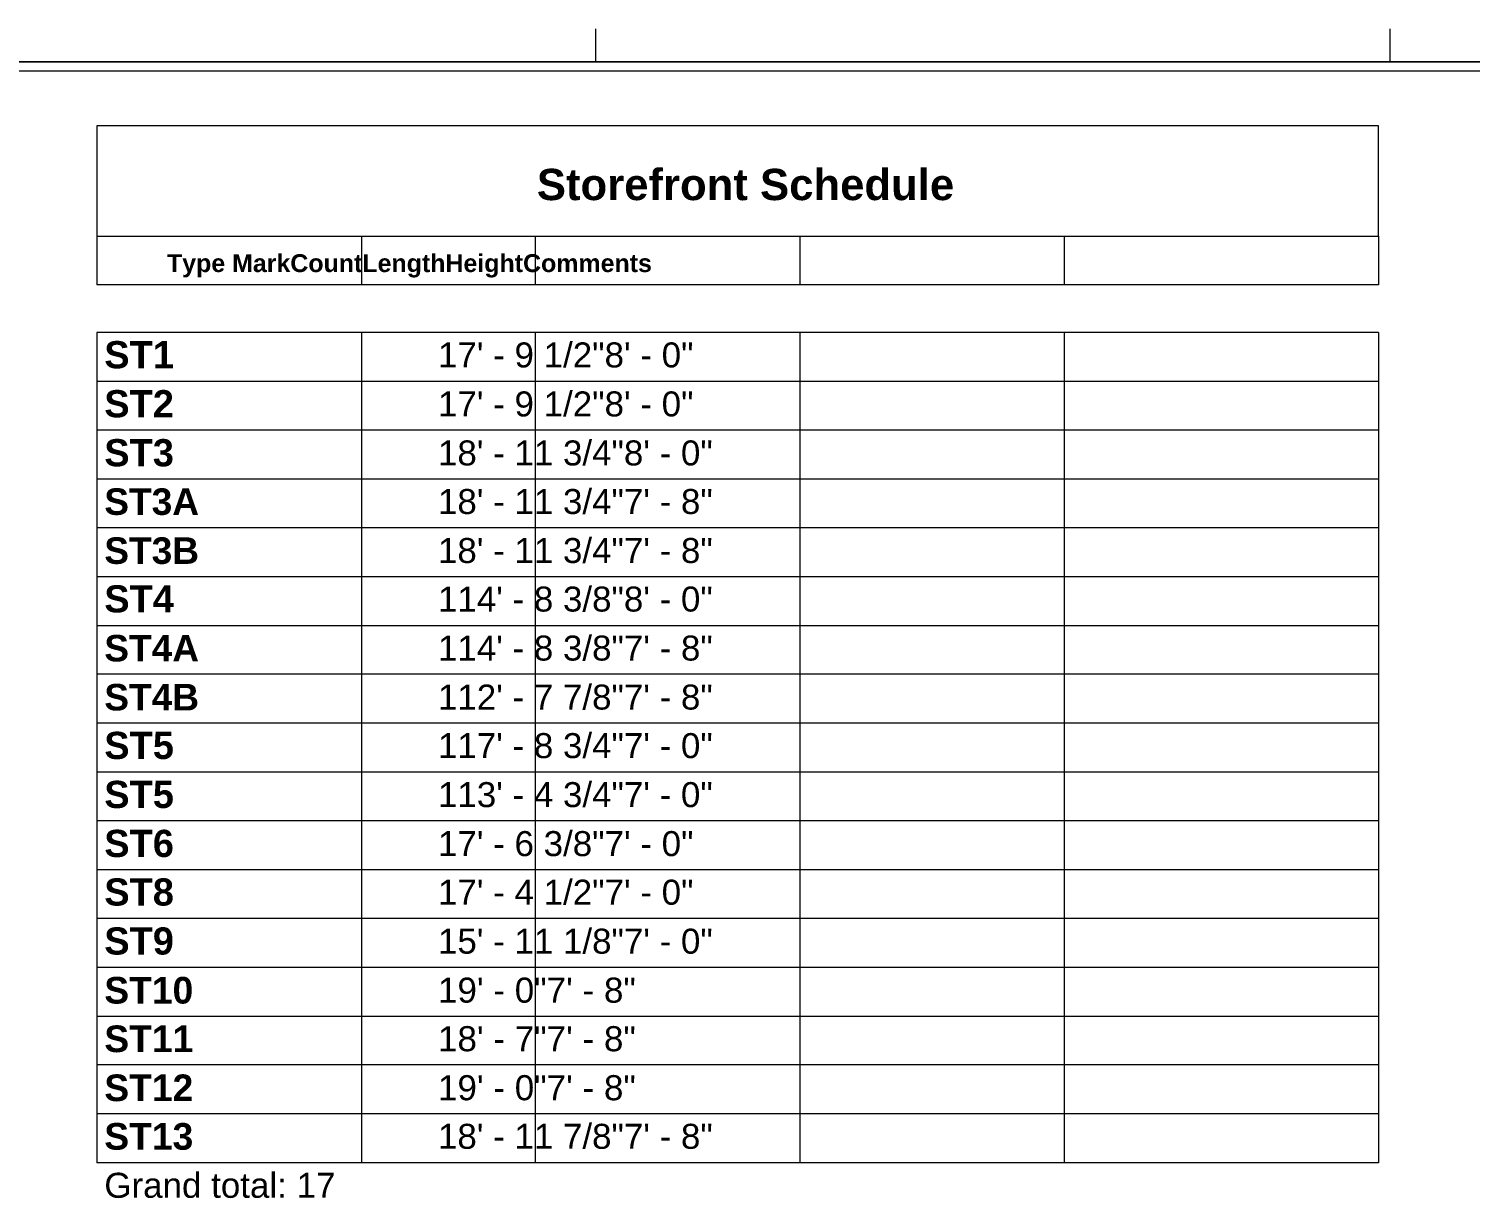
# Model space of a CAD drawing. Header units: inches. Extents: x -6061 to 13621, y -296 to 7483.
# Drawn here: x -5088.5 to -4826.9, y 626 to 838.1 of the extents above; entities that cross this region are included whole.
import ezdxf

# ---------------------------------------------------------------- set-up
doc = ezdxf.new("R2010")
doc.units = ezdxf.units.IN
doc.header["$MEASUREMENT"] = 0
doc.layers.get('0').update_dxf_attribs({"linetype": 'CONTINUOUS'})
doc.styles.add('Arial$001H0', font='arial.ttf')
doc.styles.add('Arial$101H0', font='arialbd.ttf')

msp = doc.modelspace()

# ---------------------------------------------------------------- linework, layer by layer
at = {"color": 8, "linetype": 'Continuous', "lineweight": 9, "true_color": 0x7f7f7f}
for p, q in [((-4985.56338, 832.10905), (-4985.56338, 838.11584)), ((-4841.48058, 832.10905), (-4841.48058, 838.11584)), ((-6000.06972, 832.10905), (-4553.39506, 832.10905))]:
    msp.add_line(p, q, dxfattribs=at)
at = {"color": 7, "linetype": 'Continuous', "lineweight": 9, "true_color": 0x000007}
for p, q in [((-4553.39506, 832.10905), (-5994.06293, 832.10905)), ((-5992.46112, 830.50724), (-4554.59642, 830.50724)), ((-5076.14574, 820.49593), (-5076.14574, 800.4733)), ((-4843.56293, 820.49593), (-5076.14574, 820.49593)), ((-4843.56293, 800.4733), (-4843.56293, 820.49593)), ((-5076.14574, 800.4733), (-5076.14574, 791.66335)), ((-5076.14574, 800.4733), (-4843.56293, 800.4733)), ((-5028.09144, 800.4733), (-5028.09144, 791.66335)), ((-4996.61587, 800.4733), (-4996.61587, 791.66335)), ((-4948.56157, 800.4733), (-4948.56157, 791.66335)), ((-4900.58737, 800.4733), (-4900.58737, 791.66335)), ((-4843.56293, 800.4733), (-4843.56293, 791.66335)), ((-5028.09144, 791.66335), (-5076.14574, 791.66335)), ((-4996.61587, 791.66335), (-5028.09144, 791.66335)), ((-4948.56157, 791.66335), (-4996.61587, 791.66335)), ((-4900.58737, 791.66335), (-4948.56157, 791.66335)), ((-4843.56293, 791.66335), (-4900.58737, 791.66335)), ((-5028.09144, 783.01357), (-5076.14574, 783.01357)), ((-5076.14574, 783.01357), (-5076.14574, 774.12353)), ((-4996.61587, 783.01357), (-5028.09144, 783.01357)), ((-5028.09144, 783.01357), (-5028.09144, 774.12353)), ((-4948.56157, 783.01357), (-4996.61587, 783.01357)), ((-4996.61587, 783.01357), (-4996.61587, 774.12353)), ((-4900.58737, 783.01357), (-4948.56157, 783.01357)), ((-4948.56157, 783.01357), (-4948.56157, 774.12353)), ((-4843.56293, 783.01357), (-4900.58737, 783.01357)), ((-4900.58737, 783.01357), (-4900.58737, 774.12353)), ((-4843.56293, 783.01357), (-4843.56293, 774.12353)), ((-5028.09144, 774.12353), (-5076.14574, 774.12353)), ((-5076.14574, 774.12353), (-5076.14574, 765.31357)), ((-4996.61587, 774.12353), (-5028.09144, 774.12353)), ((-5028.09144, 774.12353), (-5028.09144, 765.31357)), ((-4948.56157, 774.12353), (-4996.61587, 774.12353)), ((-4996.61587, 774.12353), (-4996.61587, 765.31357)), ((-4900.58737, 774.12353), (-4948.56157, 774.12353)), ((-4948.56157, 774.12353), (-4948.56157, 765.31357)), ((-4843.56293, 774.12353), (-4900.58737, 774.12353)), ((-4900.58737, 774.12353), (-4900.58737, 765.31357)), ((-4843.56293, 774.12353), (-4843.56293, 765.31357)), ((-5028.09144, 765.31357), (-5076.14574, 765.31357)), ((-5076.14574, 765.31357), (-5076.14574, 756.42353)), ((-4996.61587, 765.31357), (-5028.09144, 765.31357)), ((-5028.09144, 765.31357), (-5028.09144, 756.42353)), ((-4948.56157, 765.31357), (-4996.61587, 765.31357)), ((-4996.61587, 765.31357), (-4996.61587, 756.42353)), ((-4900.58737, 765.31357), (-4948.56157, 765.31357)), ((-4948.56157, 765.31357), (-4948.56157, 756.42353)), ((-4843.56293, 765.31357), (-4900.58737, 765.31357)), ((-4900.58737, 765.31357), (-4900.58737, 756.42353)), ((-4843.56293, 765.31357), (-4843.56293, 756.42353)), ((-5028.09144, 756.42353), (-5076.14574, 756.42353)), ((-5076.14574, 756.42353), (-5076.14574, 747.61357)), ((-4996.61587, 756.42353), (-5028.09144, 756.42353)), ((-5028.09144, 756.42353), (-5028.09144, 747.61357)), ((-4948.56157, 756.42353), (-4996.61587, 756.42353)), ((-4996.61587, 756.42353), (-4996.61587, 747.61357)), ((-4900.58737, 756.42353), (-4948.56157, 756.42353)), ((-4948.56157, 756.42353), (-4948.56157, 747.61357)), ((-4843.56293, 756.42353), (-4900.58737, 756.42353)), ((-4900.58737, 756.42353), (-4900.58737, 747.61357)), ((-4843.56293, 756.42353), (-4843.56293, 747.61357)), ((-5028.09144, 747.61357), (-5076.14574, 747.61357)), ((-5076.14574, 747.61357), (-5076.14574, 738.72353)), ((-4996.61587, 747.61357), (-5028.09144, 747.61357)), ((-5028.09144, 747.61357), (-5028.09144, 738.72353)), ((-4948.56157, 747.61357), (-4996.61587, 747.61357)), ((-4996.61587, 747.61357), (-4996.61587, 738.72353)), ((-4900.58737, 747.61357), (-4948.56157, 747.61357)), ((-4948.56157, 747.61357), (-4948.56157, 738.72353)), ((-4843.56293, 747.61357), (-4900.58737, 747.61357)), ((-4900.58737, 747.61357), (-4900.58737, 738.72353)), ((-4843.56293, 747.61357), (-4843.56293, 738.72353)), ((-5028.09144, 738.72353), (-5076.14574, 738.72353)), ((-5076.14574, 738.72353), (-5076.14574, 729.83348)), ((-4996.61587, 738.72353), (-5028.09144, 738.72353)), ((-5028.09144, 738.72353), (-5028.09144, 729.83348)), ((-4948.56157, 738.72353), (-4996.61587, 738.72353)), ((-4996.61587, 738.72353), (-4996.61587, 729.83348)), ((-4900.58737, 738.72353), (-4948.56157, 738.72353)), ((-4948.56157, 738.72353), (-4948.56157, 729.83348)), ((-4843.56293, 738.72353), (-4900.58737, 738.72353)), ((-4900.58737, 738.72353), (-4900.58737, 729.83348)), ((-4843.56293, 738.72353), (-4843.56293, 729.83348)), ((-5028.09144, 729.83348), (-5076.14574, 729.83348)), ((-5076.14574, 729.83348), (-5076.14574, 721.02353)), ((-4996.61587, 729.83348), (-5028.09144, 729.83348)), ((-5028.09144, 729.83348), (-5028.09144, 721.02353)), ((-4948.56157, 729.83348), (-4996.61587, 729.83348)), ((-4996.61587, 729.83348), (-4996.61587, 721.02353)), ((-4900.58737, 729.83348), (-4948.56157, 729.83348)), ((-4948.56157, 729.83348), (-4948.56157, 721.02353)), ((-4843.56293, 729.83348), (-4900.58737, 729.83348)), ((-4900.58737, 729.83348), (-4900.58737, 721.02353)), ((-4843.56293, 729.83348), (-4843.56293, 721.02353)), ((-5028.09144, 721.02353), (-5076.14574, 721.02353)), ((-5076.14574, 721.02353), (-5076.14574, 712.13348)), ((-4996.61587, 721.02353), (-5028.09144, 721.02353)), ((-5028.09144, 721.02353), (-5028.09144, 712.13348)), ((-4948.56157, 721.02353), (-4996.61587, 721.02353)), ((-4996.61587, 721.02353), (-4996.61587, 712.13348)), ((-4900.58737, 721.02353), (-4948.56157, 721.02353)), ((-4948.56157, 721.02353), (-4948.56157, 712.13348)), ((-4843.56293, 721.02353), (-4900.58737, 721.02353)), ((-4900.58737, 721.02353), (-4900.58737, 712.13348)), ((-4843.56293, 721.02353), (-4843.56293, 712.13348)), ((-5028.09144, 712.13348), (-5076.14574, 712.13348)), ((-5076.14574, 712.13348), (-5076.14574, 703.24344)), ((-4996.61587, 712.13348), (-5028.09144, 712.13348)), ((-5028.09144, 712.13348), (-5028.09144, 703.24344)), ((-4948.56157, 712.13348), (-4996.61587, 712.13348)), ((-4996.61587, 712.13348), (-4996.61587, 703.24344)), ((-4900.58737, 712.13348), (-4948.56157, 712.13348)), ((-4948.56157, 712.13348), (-4948.56157, 703.24344)), ((-4843.56293, 712.13348), (-4900.58737, 712.13348)), ((-4900.58737, 712.13348), (-4900.58737, 703.24344)), ((-4843.56293, 712.13348), (-4843.56293, 703.24344)), ((-5028.09144, 703.24344), (-5076.14574, 703.24344)), ((-5076.14574, 703.24344), (-5076.14574, 694.43348)), ((-4996.61587, 703.24344), (-5028.09144, 703.24344)), ((-5028.09144, 703.24344), (-5028.09144, 694.43348)), ((-4948.56157, 703.24344), (-4996.61587, 703.24344)), ((-4996.61587, 703.24344), (-4996.61587, 694.43348)), ((-4900.58737, 703.24344), (-4948.56157, 703.24344)), ((-4948.56157, 703.24344), (-4948.56157, 694.43348)), ((-4843.56293, 703.24344), (-4900.58737, 703.24344)), ((-4900.58737, 703.24344), (-4900.58737, 694.43348)), ((-4843.56293, 703.24344), (-4843.56293, 694.43348)), ((-5028.09144, 694.43348), (-5076.14574, 694.43348)), ((-5076.14574, 694.43348), (-5076.14574, 685.54344)), ((-4996.61587, 694.43348), (-5028.09144, 694.43348)), ((-5028.09144, 694.43348), (-5028.09144, 685.54344)), ((-4948.56157, 694.43348), (-4996.61587, 694.43348)), ((-4996.61587, 694.43348), (-4996.61587, 685.54344)), ((-4900.58737, 694.43348), (-4948.56157, 694.43348)), ((-4948.56157, 694.43348), (-4948.56157, 685.54344)), ((-4843.56293, 694.43348), (-4900.58737, 694.43348)), ((-4900.58737, 694.43348), (-4900.58737, 685.54344)), ((-4843.56293, 694.43348), (-4843.56293, 685.54344)), ((-5028.09144, 685.54344), (-5076.14574, 685.54344)), ((-5076.14574, 685.54344), (-5076.14574, 676.73348)), ((-4996.61587, 685.54344), (-5028.09144, 685.54344)), ((-5028.09144, 685.54344), (-5028.09144, 676.73348)), ((-4948.56157, 685.54344), (-4996.61587, 685.54344)), ((-4996.61587, 685.54344), (-4996.61587, 676.73348)), ((-4900.58737, 685.54344), (-4948.56157, 685.54344)), ((-4948.56157, 685.54344), (-4948.56157, 676.73348)), ((-4843.56293, 685.54344), (-4900.58737, 685.54344)), ((-4900.58737, 685.54344), (-4900.58737, 676.73348)), ((-4843.56293, 685.54344), (-4843.56293, 676.73348)), ((-5028.09144, 676.73348), (-5076.14574, 676.73348)), ((-5076.14574, 676.73348), (-5076.14574, 667.84344)), ((-4996.61587, 676.73348), (-5028.09144, 676.73348)), ((-5028.09144, 676.73348), (-5028.09144, 667.84344)), ((-4948.56157, 676.73348), (-4996.61587, 676.73348)), ((-4996.61587, 676.73348), (-4996.61587, 667.84344)), ((-4900.58737, 676.73348), (-4948.56157, 676.73348)), ((-4948.56157, 676.73348), (-4948.56157, 667.84344)), ((-4843.56293, 676.73348), (-4900.58737, 676.73348)), ((-4900.58737, 676.73348), (-4900.58737, 667.84344)), ((-4843.56293, 676.73348), (-4843.56293, 667.84344)), ((-5028.09144, 667.84344), (-5076.14574, 667.84344)), ((-5076.14574, 667.84344), (-5076.14574, 658.95339)), ((-4996.61587, 667.84344), (-5028.09144, 667.84344)), ((-5028.09144, 667.84344), (-5028.09144, 658.95339)), ((-4948.56157, 667.84344), (-4996.61587, 667.84344)), ((-4996.61587, 667.84344), (-4996.61587, 658.95339)), ((-4900.58737, 667.84344), (-4948.56157, 667.84344)), ((-4948.56157, 667.84344), (-4948.56157, 658.95339)), ((-4843.56293, 667.84344), (-4900.58737, 667.84344)), ((-4900.58737, 667.84344), (-4900.58737, 658.95339)), ((-4843.56293, 667.84344), (-4843.56293, 658.95339)), ((-5028.09144, 658.95339), (-5076.14574, 658.95339)), ((-5076.14574, 658.95339), (-5076.14574, 650.14344)), ((-4996.61587, 658.95339), (-5028.09144, 658.95339)), ((-5028.09144, 658.95339), (-5028.09144, 650.14344)), ((-4948.56157, 658.95339), (-4996.61587, 658.95339)), ((-4996.61587, 658.95339), (-4996.61587, 650.14344)), ((-4900.58737, 658.95339), (-4948.56157, 658.95339)), ((-4948.56157, 658.95339), (-4948.56157, 650.14344)), ((-4843.56293, 658.95339), (-4900.58737, 658.95339)), ((-4900.58737, 658.95339), (-4900.58737, 650.14344)), ((-4843.56293, 658.95339), (-4843.56293, 650.14344)), ((-5028.09144, 650.14344), (-5076.14574, 650.14344)), ((-5076.14574, 650.14344), (-5076.14574, 641.25339)), ((-4996.61587, 650.14344), (-5028.09144, 650.14344)), ((-5028.09144, 650.14344), (-5028.09144, 641.25339)), ((-4948.56157, 650.14344), (-4996.61587, 650.14344)), ((-4996.61587, 650.14344), (-4996.61587, 641.25339)), ((-4900.58737, 650.14344), (-4948.56157, 650.14344)), ((-4948.56157, 650.14344), (-4948.56157, 641.25339)), ((-4843.56293, 650.14344), (-4900.58737, 650.14344)), ((-4900.58737, 650.14344), (-4900.58737, 641.25339)), ((-4843.56293, 650.14344), (-4843.56293, 641.25339)), ((-5028.09144, 641.25339), (-5076.14574, 641.25339)), ((-5076.14574, 641.25339), (-5076.14574, 632.36335)), ((-4996.61587, 641.25339), (-5028.09144, 641.25339)), ((-5028.09144, 641.25339), (-5028.09144, 632.36335)), ((-4948.56157, 641.25339), (-4996.61587, 641.25339)), ((-4996.61587, 641.25339), (-4996.61587, 632.36335)), ((-4900.58737, 641.25339), (-4948.56157, 641.25339)), ((-4948.56157, 641.25339), (-4948.56157, 632.36335)), ((-4843.56293, 641.25339), (-4900.58737, 641.25339)), ((-4900.58737, 641.25339), (-4900.58737, 632.36335)), ((-4843.56293, 641.25339), (-4843.56293, 632.36335)), ((-5028.09144, 632.36335), (-5076.14574, 632.36335)), ((-4996.61587, 632.36335), (-5028.09144, 632.36335)), ((-4948.56157, 632.36335), (-4996.61587, 632.36335)), ((-4900.58737, 632.36335), (-4948.56157, 632.36335)), ((-4843.56293, 632.36335), (-4900.58737, 632.36335))]:
    msp.add_line(p, q, dxfattribs=at)

# ---------------------------------------------------------------- texts
at = {"color": 7, "true_color": 0x000007}
for s, height, style, p in [('Storefront Schedule', 5.6729945, 'Arial$101H0', (-4996.29588, 807.04028)), ('Type MarkCountLengthHeightComments', 3.2396461, 'Arial$101H0', (-5063.41173, 793.98557)), ('ST1', 4.931398, 'Arial$101H0', (-5074.7846, 776.52583)), ('17\' - 9 1/2"8\' - 0"', 4.5358377, 'Arial$001H0', (-5014.23621, 776.68601)), ('ST2', 4.931398, 'Arial$101H0', (-5074.7846, 767.63579)), ('17\' - 9 1/2"8\' - 0"', 4.5358377, 'Arial$001H0', (-5014.23621, 767.79597)), ('ST3', 4.931398, 'Arial$101H0', (-5074.7846, 758.74574)), ('18\' - 11 3/4"8\' - 0"', 4.5332277, 'Arial$001H0', (-5014.23621, 758.90592)), ('ST3A', 4.815271, 'Arial$101H0', (-5074.7846, 749.93579)), ('18\' - 11 3/4"7\' - 8"', 4.5332277, 'Arial$001H0', (-5014.23621, 750.09597)), ('ST3B', 4.815271, 'Arial$101H0', (-5074.7846, 741.04575)), ('18\' - 11 3/4"7\' - 8"', 4.5332277, 'Arial$001H0', (-5014.23621, 741.20593)), ('ST4', 4.931398, 'Arial$101H0', (-5074.7846, 732.2358)), ('114\' - 8 3/8"8\' - 0"', 4.5332277, 'Arial$001H0', (-5014.23621, 732.39598)), ('ST4A', 4.815271, 'Arial$101H0', (-5074.7846, 723.34576)), ('114\' - 8 3/8"7\' - 8"', 4.5332277, 'Arial$001H0', (-5014.23621, 723.50594)), ('ST4B', 4.815271, 'Arial$101H0', (-5074.7846, 714.45572)), ('112\' - 7 7/8"7\' - 8"', 4.5332277, 'Arial$001H0', (-5014.23621, 714.6159)), ('ST5', 4.931398, 'Arial$101H0', (-5074.7846, 705.64576)), ('117\' - 8 3/4"7\' - 0"', 4.5332277, 'Arial$001H0', (-5014.23621, 705.80594)), ('ST5', 4.931398, 'Arial$101H0', (-5074.7846, 696.75572)), ('113\' - 4 3/4"7\' - 0"', 4.5332277, 'Arial$001H0', (-5014.23621, 696.9159)), ('ST6', 4.931398, 'Arial$101H0', (-5074.7846, 687.86567)), ('17\' - 6 3/8"7\' - 0"', 4.5358377, 'Arial$001H0', (-5014.23621, 688.02586)), ('ST8', 4.931398, 'Arial$101H0', (-5074.7846, 679.05572)), ('17\' - 4 1/2"7\' - 0"', 4.5358377, 'Arial$001H0', (-5014.23621, 679.21591)), ('ST9', 4.931398, 'Arial$101H0', (-5074.7846, 670.16569)), ('15\' - 11 1/8"7\' - 0"', 4.5332277, 'Arial$001H0', (-5014.23621, 670.32587)), ('ST10', 4.834858, 'Arial$101H0', (-5074.7846, 661.27565)), ('19\' - 0"7\' - 8"', 4.5491618, 'Arial$001H0', (-5014.23621, 661.43584)), ('ST11', 4.834858, 'Arial$101H0', (-5074.7846, 652.4657)), ('18\' - 7"7\' - 8"', 4.5491618, 'Arial$001H0', (-5014.23621, 652.62589)), ('ST12', 4.834858, 'Arial$101H0', (-5074.7846, 643.57566)), ('19\' - 0"7\' - 8"', 4.5491618, 'Arial$001H0', (-5014.23621, 643.73585)), ('ST13', 4.834858, 'Arial$101H0', (-5074.7846, 634.76572)), ('18\' - 11 7/8"7\' - 8"', 4.5332277, 'Arial$001H0', (-5014.23621, 634.9259)), ('Grand total: 17', 4.539904, 'Arial$001H0', (-5074.7846, 626.03585))]:
    msp.add_text(s, height=height, dxfattribs=dict(at, style=style)).set_placement(p)

doc.saveas('drawing.dxf')
